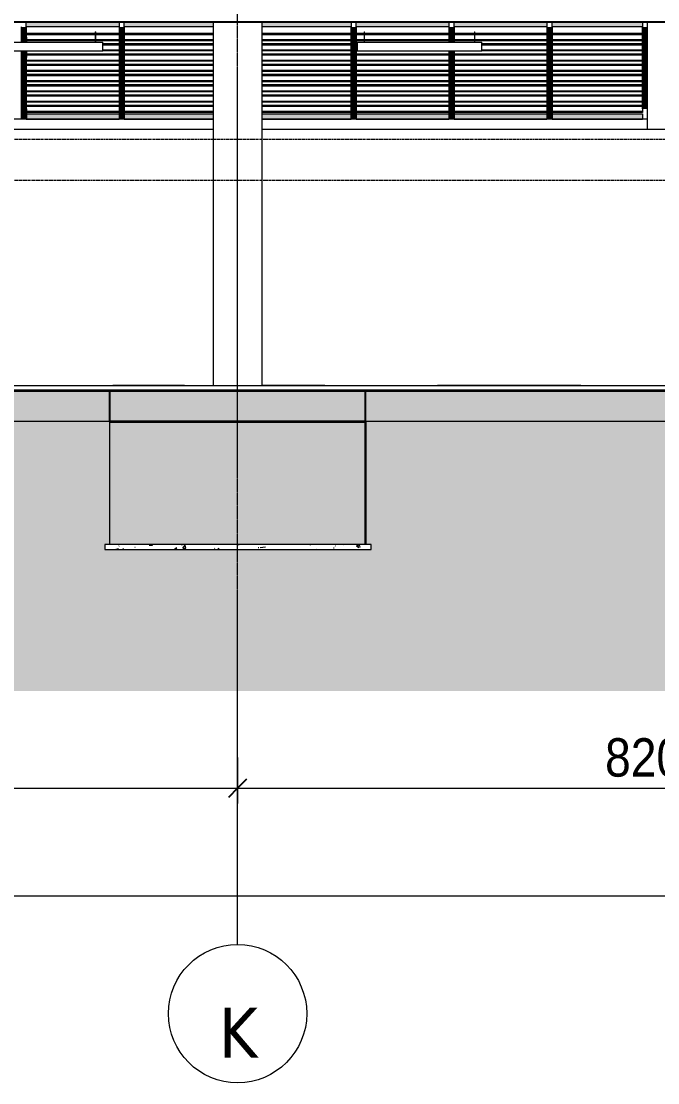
# Model space of a CAD drawing. Header units: millimetres. Extents: x -92143 to -2058, y -8802 to 35300.
# Drawn here: x -63849 to -57635, y -8802 to 1555 of the extents above; entities that cross this region are included whole.
import ezdxf

# ---------------------------------------------------------------- set-up
doc = ezdxf.new("R2010")
doc.units = ezdxf.units.MM
doc.linetypes.add('Centre', pattern=[31.75, 6.35, -4.7625, 15.875, -4.7625])
doc.linetypes.add('Grid Line', pattern=[22.225, 12.7, -3.175, 3.175, -3.175])
for name, color, linetype, lineweight in [('0-1', 7, 'Continuous', 5), ('A-ANNO-DIMS', 211, 'Continuous', 9), ('A-ANNO-DIMS-150', 211, 'Continuous', 9), ('A-CLNG-3', 13, 'Continuous', 25), ('A-CLNG-PATT-4', 13, 'Continuous', 9), ('A-DETL-GENF-2', 9, 'Continuous', 9), ('A-DETL-GENF-3', 43, 'Continuous', 9), ('A-DETL-THIN', 151, 'Continuous', 9), ('A-FLOR-1', 10, 'Continuous', 35), ('A-FLOR-LEVL-2', 51, 'Centre', 9), ('A-FLOR-PATT-1', 7, 'Continuous', 9), ('A-GLAZ-CWMG', 51, 'Continuous', 9), ('A-WALL', 113, 'Continuous', 9), ('C-PRKG', 70, 'Continuous', 9), ('E-LITE-EQPM', 33, 'Continuous', 9), ('S-BEAM-2', 7, 'Continuous', 9), ('S-COLS', 52, 'Continuous', 9), ('S-FNDN-1', 32, 'Continuous', 5), ('S-FNDN-2', 250, 'Continuous', 25), ('S-GRID-1', 1, 'Grid Line', 9), ('S-GRID-IDEN', 1, 'Continuous', 9)]:
    doc.layers.add(name, color=color, linetype=linetype, lineweight=lineweight)
doc.styles.add('Tahoma_B_1', font='tahomabd.ttf', dxfattribs={"height": 487.5})
doc.styles.add('UTM Avo', font='', dxfattribs={"width": 0.9, "height": 375})
doc.styles.get('UTM Avo').set_extended_font_data('UTM Avo')
doc.dimstyles.new('1_Dim_chi_tiet_2_5', dxfattribs={"dimscale": 304.8, "dimtxt": 374.737856, "dimasz": 0.590551, "dimexe": 0.492126, "dimexo": 0.0625, "dimgap": 0.049213, "dimtad": 1, "dimdec": 0, "dimrnd": 5, "dimzin": 0, "dimdsep": 46, "dimtxsty": 'UTM Avo', "dimblk1": 'OBLIQUE', "dimblk2": 'OBLIQUE', "dimsah": 1, "dimcen": 0.09, "dimdle": 0.492126, "dimazin": 0, "dimtfac": 1, "dimtdec": 4, "dimtix": 1, "dimtmove": 0, "dimatfit": 3, "dimfxl": 0.984252, "dimfxlon": 1, "dimtvp": 1, "dimtolj": 1, "dimtzin": 0, "dimarcsym": 2})

# ---------------------------------------------------------------- blocks, each defined once
blk = doc.blocks.new('NCV_TKTC_KET CAU_rvt-1-TKCS_MẶT CẮT E')
at = {"layer": 'A-FLOR-PATT-1'}
blk.add_hatch(color=256, dxfattribs=at).paths.add_polyline_path([(-17238, -2350), (-17238, -2050), (-78236, -2050), (-78236, -2350), (-18018, -2350)])
at = {"layer": 'S-FNDN-1'}
blk.add_hatch(color=256, dxfattribs=at).paths.add_polyline_path([(-60487, -3550), (-60487, -2050), (-62987, -2050), (-62987, -2350), (-62984, -2350), (-62984, -3550), (-61176, -3550)])
at = {"layer": 'A-FLOR-1'}
for p, q in [((-17238, -2050), (-78236, -2050)), ((-62984, -2350), (-60484, -2350))]:
    blk.add_line(p, q, dxfattribs=at)
at = {"layer": 'S-BEAM-2'}
blk.add_line((-60487, -2750), (-60484, -2750), dxfattribs=at)
at = {"layer": 'S-FNDN-2'}
for p, q in [((-60487, -2050), (-62987, -2050)), ((-62987, -2050), (-62987, -2350)), ((-60487, -3550), (-60487, -2050))]:
    blk.add_line(p, q, dxfattribs=at)
blk = doc.blocks.new('xe oto1 - xe oto-V11-TKCS_MẶT CẮT E')
at = {"layer": 'C-PRKG'}
for p, q in [((-30638, -2000), (-30138, -2000)), ((-30588, -2000), (-30638, -2000)), ((-30638, -2000), (-30138, -2000)), ((-30638, -2000), (-30588, -2000)), ((-30138, -2000), (-30588, -2000)), ((-30518, -2000), (-29858, -2000)), ((-30518, -2000), (-29858, -2000)), ((-29938, -2000), (-30438, -2000)), ((-30438, -2000), (-29938, -2000)), ((-29938, -2000), (-30438, -2000)), ((-30438, -2000), (-29938, -2000)), ((-28918, -2000), (-28258, -2000)), ((-28918, -2000), (-28258, -2000)), ((-28338, -2000), (-28838, -2000)), ((-28838, -2000), (-28338, -2000)), ((-28338, -2000), (-28838, -2000)), ((-28838, -2000), (-28338, -2000)), ((-28188, -2000), (-28638, -2000)), ((-28638, -2000), (-28138, -2000)), ((-28138, -2000), (-28638, -2000)), ((-28138, -2000), (-28188, -2000)), ((-28188, -2000), (-28138, -2000))]:
    blk.add_line(p, q, dxfattribs=at)
blk = doc.blocks.new('xe oto1 - xe oto-V15-TKCS_MẶT CẮT E')
at = {"layer": 'C-PRKG'}
for p, q in [((-61502, -2000), (-61086, -2000)), ((-61086, -2000), (-61502, -2000)), ((-61502, -2000), (-61086, -2000)), ((-61466, -2000), (-60806, -2000)), ((-61466, -2000), (-60806, -2000)), ((-60886, -2000), (-61386, -2000)), ((-61386, -2000), (-60886, -2000)), ((-60886, -2000), (-61386, -2000)), ((-61386, -2000), (-60886, -2000)), ((-59866, -2000), (-59206, -2000)), ((-59866, -2000), (-59206, -2000)), ((-59286, -2000), (-59786, -2000)), ((-59786, -2000), (-59286, -2000)), ((-59286, -2000), (-59786, -2000)), ((-59786, -2000), (-59286, -2000)), ((-59136, -2000), (-59586, -2000)), ((-59586, -2000), (-59086, -2000)), ((-59086, -2000), (-59586, -2000)), ((-59086, -2000), (-59136, -2000)), ((-59136, -2000), (-59086, -2000))]:
    blk.add_line(p, q, dxfattribs=at)
blk = doc.blocks.new('EAE_STL_PENDANT_TK_15W_120cm - LIC_01-ĐÈN LED BATTEN 1_2_ P_2x20W_ ÁNH SÁNG TRẮNG 6000K_ LẮP ĐẶT NỔI_TREO TY-1359257-TKCS_MẶT CẮT E')
at = {"layer": 'E-LITE-EQPM'}
for p, q in [((-69003, 1450), (-69003, 1350)), ((-69003, 1450), (-69003, 1450)), ((-69003, 1450), (-68998, 1450)), ((-68998, 1350), (-68998, 1450)), ((-68998, 1450), (-68998, 1450)), ((-67926, 1450), (-67926, 1350)), ((-67926, 1450), (-67926, 1450)), ((-67926, 1450), (-67921, 1450)), ((-67921, 1350), (-67921, 1450)), ((-67921, 1450), (-67921, 1450)), ((-69070, 1350), (-67853, 1350)), ((-69070, 1350), (-69070, 1348)), ((-69070, 1348), (-69070, 1264)), ((-67853, 1348), (-67853, 1350)), ((-67853, 1264), (-67853, 1348)), ((-67853, 1264), (-69070, 1264))]:
    blk.add_line(p, q, dxfattribs=at)
blk = doc.blocks.new('Rectangular Mullion - 50 x 100mm-3796617-TKCS_MẶT CẮT E')
at = {"layer": 'A-GLAZ-CWMG'}
blk.add_hatch(color=256, dxfattribs=at).paths.add_polyline_path([(-61502, 1500), (-60630, 1500), (-60630, 1550), (-61502, 1550)])
for p, q in [((-60630, 1500), (-61502, 1500)), ((-60630, 1550), (-60630, 1500))]:
    blk.add_line(p, q, dxfattribs=at)
blk = doc.blocks.new('Rectangular Mullion - 50 x 100mm-V110-TKCS_MẶT CẮT E')
at = {"layer": 'A-GLAZ-CWMG'}
blk.add_hatch(color=256, dxfattribs=at).paths.add_polyline_path([(-58667, 1500), (-57785, 1500), (-57785, 1550), (-58667, 1550)])
for p, q in [((-58667, 1500), (-58667, 1550)), ((-57785, 1500), (-58667, 1500)), ((-57785, 1550), (-57785, 1500))]:
    blk.add_line(p, q, dxfattribs=at)
blk = doc.blocks.new('Rectangular Mullion - 50 x 100mm-3796618-TKCS_MẶT CẮT E')
at = {"layer": 'A-GLAZ-CWMG'}
blk.add_hatch(color=256, dxfattribs=at).paths.add_polyline_path([(-59624, 1500), (-58717, 1500), (-58717, 1550), (-59624, 1550)])
for p, q in [((-59624, 1500), (-59624, 1550)), ((-58717, 1500), (-59624, 1500)), ((-58717, 1550), (-58717, 1500))]:
    blk.add_line(p, q, dxfattribs=at)
blk = doc.blocks.new('Rectangular Mullion - 50 x 100mm-3796619-TKCS_MẶT CẮT E')
at = {"layer": 'A-GLAZ-CWMG'}
blk.add_hatch(color=256, dxfattribs=at).paths.add_polyline_path([(-58093, 600), (-57785, 600), (-57785, 650), (-58667, 650), (-58667, 600)])
for p, q in [((-58667, 600), (-58667, 650)), ((-58667, 650), (-57785, 650)), ((-57785, 650), (-57785, 600)), ((-58667, 600), (-57785, 600))]:
    blk.add_line(p, q, dxfattribs=at)
blk = doc.blocks.new('Rectangular Mullion - 50 x 100mm-3796620-TKCS_MẶT CẮT E')
at = {"layer": 'A-GLAZ-CWMG'}
blk.add_hatch(color=256, dxfattribs=at).paths.add_polyline_path([(-59326, 600), (-58717, 600), (-58717, 650), (-59624, 650), (-59624, 600)])
for p, q in [((-59624, 600), (-59624, 650)), ((-59624, 650), (-58717, 650)), ((-58717, 650), (-58717, 600)), ((-59624, 600), (-58717, 600))]:
    blk.add_line(p, q, dxfattribs=at)
blk = doc.blocks.new('Rectangular Mullion - 50 x 100mm-V111-TKCS_MẶT CẮT E')
at = {"layer": 'A-GLAZ-CWMG'}
blk.add_hatch(color=256, dxfattribs=at).paths.add_polyline_path([(-60867, 600), (-60630, 600), (-60630, 650), (-61502, 650), (-61502, 600), (-61176, 600)])
for p, q in [((-61502, 650), (-60630, 650)), ((-60630, 650), (-60630, 600)), ((-61502, 600), (-60630, 600))]:
    blk.add_line(p, q, dxfattribs=at)
blk = doc.blocks.new('Rectangular Mullion - 50 x 100mm-3089670-TKCS_MẶT CẮT E')
at = {"layer": 'A-GLAZ-CWMG'}
blk.add_hatch(color=256, dxfattribs=at).paths.add_polyline_path([(-17587, 700), (-17587, 800), (-17637, 800), (-17637, 700)])
blk.add_line((-17637, 700), (-17637, 800), dxfattribs=at)
blk = doc.blocks.new('Rectangular Mullion - MULLION LA SACH-3796621-TKCS_MẶT CẮT E')
at = {"layer": 'A-GLAZ-CWMG'}
for p, q in [((-57785, 734), (-58667, 734)), ((-57785, 734), (-58667, 734)), ((-57785, 723), (-58667, 723)), ((-58667, 676), (-57785, 676)), ((-57785, 666), (-58667, 666)), ((-57785, 666), (-58667, 666)), ((-57785, 665), (-58667, 665)), ((-57785, 700), (-57785, 676)), ((-57785, 676), (-57785, 666)), ((-57785, 666), (-57785, 666)), ((-57785, 666), (-57785, 665))]:
    blk.add_line(p, q, dxfattribs=at)
blk = doc.blocks.new('Rectangular Mullion - MULLION LA SACH-3796622-TKCS_MẶT CẮT E')
at = {"layer": 'A-GLAZ-CWMG'}
for p, q in [((-58717, 734), (-59624, 734)), ((-58717, 734), (-59624, 734)), ((-58717, 723), (-59624, 723)), ((-59624, 676), (-58717, 676)), ((-58717, 666), (-59624, 666)), ((-58717, 666), (-59624, 666)), ((-58717, 665), (-59624, 665))]:
    blk.add_line(p, q, dxfattribs=at)
blk = doc.blocks.new('Rectangular Mullion - MULLION LA SACH-V112-TKCS_MẶT CẮT E')
at = {"layer": 'A-GLAZ-CWMG'}
for p, q in [((-60630, 734), (-61502, 734)), ((-60630, 734), (-61502, 734)), ((-60630, 723), (-61502, 723)), ((-61502, 676), (-60630, 676)), ((-60630, 666), (-61502, 666)), ((-60630, 666), (-61502, 666)), ((-60630, 665), (-61502, 665))]:
    blk.add_line(p, q, dxfattribs=at)
blk = doc.blocks.new('Rectangular Mullion - MULLION LA SACH-V113-TKCS_MẶT CẮT E')
at = {"layer": 'A-GLAZ-CWMG'}
for p, q in [((-57785, 834), (-58667, 834)), ((-57785, 834), (-58667, 834)), ((-57785, 823), (-58667, 823)), ((-58667, 776), (-57785, 776)), ((-57785, 766), (-58667, 766)), ((-57785, 766), (-58667, 766)), ((-57785, 765), (-58667, 765))]:
    blk.add_line(p, q, dxfattribs=at)
blk = doc.blocks.new('Rectangular Mullion - MULLION LA SACH-V114-TKCS_MẶT CẮT E')
at = {"layer": 'A-GLAZ-CWMG'}
for p, q in [((-58717, 1334), (-59353, 1334)), ((-58717, 1334), (-59353, 1334)), ((-58717, 1323), (-59353, 1323)), ((-59353, 1276), (-58717, 1276)), ((-58717, 1266), (-59353, 1266)), ((-58717, 1266), (-59353, 1266)), ((-58717, 1265), (-59353, 1265))]:
    blk.add_line(p, q, dxfattribs=at)
blk = doc.blocks.new('Rectangular Mullion - MULLION LA SACH-V115-TKCS_MẶT CẮT E')
at = {"layer": 'A-GLAZ-CWMG'}
for p, q in [((-59425, 1434), (-59624, 1434)), ((-59425, 1434), (-59624, 1434)), ((-59425, 1423), (-59624, 1423)), ((-59624, 1376), (-59425, 1376)), ((-59425, 1366), (-59624, 1366)), ((-59425, 1366), (-59624, 1366)), ((-59425, 1365), (-59624, 1365)), ((-58717, 1434), (-59422, 1434)), ((-58717, 1434), (-59422, 1434)), ((-58717, 1423), (-59422, 1423)), ((-59422, 1376), (-58717, 1376)), ((-58717, 1366), (-59422, 1366)), ((-58717, 1366), (-59422, 1366)), ((-58717, 1365), (-59422, 1365))]:
    blk.add_line(p, q, dxfattribs=at)
blk = doc.blocks.new('Rectangular Mullion - MULLION LA SACH-V116-TKCS_MẶT CẮT E')
at = {"layer": 'A-GLAZ-CWMG'}
for p, q in [((-60502, 1434), (-60580, 1434)), ((-60502, 1434), (-60580, 1434)), ((-60502, 1423), (-60580, 1423)), ((-60580, 1376), (-60502, 1376)), ((-60502, 1366), (-60580, 1366)), ((-60502, 1366), (-60580, 1366)), ((-60502, 1365), (-60580, 1365)), ((-59674, 1434), (-60499, 1434)), ((-59674, 1434), (-60499, 1434)), ((-59674, 1423), (-60499, 1423)), ((-60499, 1376), (-59674, 1376)), ((-59674, 1366), (-60499, 1366)), ((-59674, 1366), (-60499, 1366)), ((-59674, 1365), (-60499, 1365))]:
    blk.add_line(p, q, dxfattribs=at)
blk = doc.blocks.new('Rectangular Mullion - 50 x 100mm-V101-TKCS_MẶT CẮT E')
at = {"layer": 'A-GLAZ-CWMG'}
blk.add_hatch(color=256, dxfattribs=at).paths.add_polyline_path([(-26661.678702, 600), (-26661.678702, 700), (-26711.678702, 700), (-26711.678702, 600)])
for p, q in [((-26711.678702, 700), (-26711.678702, 600)), ((-26661.678702, 700), (-26661.678702, 600)), ((-26661.678702, 600), (-26711.678702, 600))]:
    blk.add_line(p, q, dxfattribs=at)
blk = doc.blocks.new('Rectangular Mullion - 50 x 100mm-3089658-TKCS_MẶT CẮT E')
at = {"layer": 'A-GLAZ-CWMG'}
blk.add_hatch(color=256, dxfattribs=at).paths.add_polyline_path([(-18512, 700), (-18512, 800), (-18562, 800), (-18562, 700)])
for p, q in [((-18562, 800), (-18562, 700)), ((-18512, 800), (-18512, 700))]:
    blk.add_line(p, q, dxfattribs=at)
blk = doc.blocks.new('Rectangular Mullion - 50 x 100mm-V93-TKCS_MẶT CẮT E')
at = {"layer": 'A-GLAZ-CWMG'}
blk.add_hatch(color=256, dxfattribs=at).paths.add_polyline_path([(-19461, 1200), (-19461, 1264), (-19511, 1264), (-19511, 1200)])
for p, q in [((-19511, 1264), (-19511, 1200)), ((-19461, 1264), (-19461, 1200))]:
    blk.add_line(p, q, dxfattribs=at)
blk = doc.blocks.new('Rectangular Mullion - 50 x 100mm-V94-TKCS_MẶT CẮT E')
at = {"layer": 'A-GLAZ-CWMG'}
blk.add_hatch(color=256, dxfattribs=at).paths.add_polyline_path([(-19461, 1350), (-19461, 1400), (-19511, 1400), (-19511, 1350)])
for p, q in [((-19511, 1400), (-19511, 1350)), ((-19461, 1400), (-19461, 1350))]:
    blk.add_line(p, q, dxfattribs=at)
blk = doc.blocks.new('Rectangular Mullion - 50 x 100mm-V125-TKCS_MẶT CẮT E')
at = {"layer": 'A-GLAZ-CWMG'}
blk.add_hatch(color=256, dxfattribs=at).paths.add_polyline_path([(-62717, 1500), (-61972, 1500), (-61972, 1550), (-62843, 1550), (-62843, 1500)])
for p, q in [((-62843, 1500), (-62843, 1550)), ((-61972, 1500), (-62843, 1500))]:
    blk.add_line(p, q, dxfattribs=at)
blk = doc.blocks.new('Rectangular Mullion - 50 x 100mm-3802482-TKCS_MẶT CẮT E')
at = {"layer": 'A-GLAZ-CWMG'}
blk.add_hatch(color=256, dxfattribs=at).paths.add_polyline_path([(-67341, 1500), (-66918, 1500), (-66918, 1550), (-67825, 1550), (-67825, 1500), (-67649, 1500)])
for p, q in [((-67825, 1500), (-67825, 1550)), ((-66918, 1500), (-67825, 1500)), ((-66918, 1550), (-66918, 1500))]:
    blk.add_line(p, q, dxfattribs=at)
blk = doc.blocks.new('Rectangular Mullion - 50 x 100mm-V126-TKCS_MẶT CẮT E')
at = {"layer": 'A-GLAZ-CWMG'}
blk.add_hatch(color=256, dxfattribs=at).paths.add_polyline_path([(-62409, 600), (-61972, 600), (-61972, 650), (-62843, 650), (-62843, 600), (-62717, 600)])
for p, q in [((-62843, 600), (-62843, 650)), ((-62843, 650), (-61972, 650)), ((-62843, 600), (-61972, 600))]:
    blk.add_line(p, q, dxfattribs=at)
blk = doc.blocks.new('Rectangular Mullion - 50 x 100mm-3802484-TKCS_MẶT CẮT E')
at = {"layer": 'A-GLAZ-CWMG'}
blk.add_hatch(color=256, dxfattribs=at).paths.add_polyline_path([(-66918, 600), (-66918, 650), (-67825, 650), (-67825, 600), (-67033, 600)])
for p, q in [((-67825, 600), (-67825, 650)), ((-67825, 650), (-66918, 650)), ((-66918, 650), (-66918, 600)), ((-67825, 600), (-66918, 600))]:
    blk.add_line(p, q, dxfattribs=at)
blk = doc.blocks.new('Rectangular Mullion - MULLION LA SACH-V129-TKCS_MẶT CẮT E')
at = {"layer": 'A-GLAZ-CWMG'}
for p, q in [((-61972, 734), (-62843, 734)), ((-61972, 734), (-62843, 734)), ((-61972, 723), (-62843, 723)), ((-62843, 676), (-61972, 676)), ((-61972, 666), (-62843, 666)), ((-61972, 666), (-62843, 666)), ((-61972, 665), (-62843, 665))]:
    blk.add_line(p, q, dxfattribs=at)
blk = doc.blocks.new('Rectangular Mullion - MULLION LA SACH-3802486-TKCS_MẶT CẮT E')
at = {"layer": 'A-GLAZ-CWMG'}
for p, q in [((-66918, 734), (-67825, 734)), ((-66918, 734), (-67825, 734)), ((-66918, 723), (-67825, 723)), ((-67825, 676), (-66918, 676)), ((-66918, 666), (-67825, 666)), ((-66918, 666), (-67825, 666)), ((-66918, 665), (-67825, 665))]:
    blk.add_line(p, q, dxfattribs=at)
blk = doc.blocks.new('Rectangular Mullion - MULLION LA SACH-V130-TKCS_MẶT CẮT E')
at = {"layer": 'A-GLAZ-CWMG'}
for p, q in [((-62893, 1334), (-63053, 1334)), ((-62893, 1334), (-63053, 1334)), ((-62893, 1323), (-63053, 1323)), ((-63053, 1276), (-62893, 1276)), ((-62893, 1266), (-63053, 1266)), ((-62893, 1266), (-63053, 1266)), ((-62893, 1265), (-63053, 1265))]:
    blk.add_line(p, q, dxfattribs=at)
blk = doc.blocks.new('Rectangular Mullion - MULLION LA SACH-V132-TKCS_MẶT CẮT E')
at = {"layer": 'A-GLAZ-CWMG'}
for p, q in [((-63125, 1434), (-63799, 1434)), ((-63125, 1434), (-63799, 1434)), ((-63125, 1423), (-63799, 1423)), ((-63799, 1376), (-63125, 1376)), ((-63125, 1366), (-63799, 1366)), ((-63125, 1366), (-63799, 1366)), ((-63125, 1365), (-63799, 1365)), ((-62893, 1434), (-63122, 1434)), ((-62893, 1434), (-63122, 1434)), ((-62893, 1423), (-63122, 1423)), ((-63122, 1376), (-62893, 1376)), ((-62893, 1366), (-63122, 1366)), ((-62893, 1366), (-63122, 1366)), ((-62893, 1365), (-63122, 1365))]:
    blk.add_line(p, q, dxfattribs=at)
blk = doc.blocks.new('Grid - M_Grid Head - Circle-353313-TKCS_MẶT CẮT E')
at = {"layer": 'S-GRID-IDEN'}
blk.add_circle((-17237, -8127), 675, dxfattribs=at)
blk = doc.blocks.new('DIMBLOCK29-TKCS_MẶT CẮT E')
at = {"layer": 'A-ANNO-DIMS-150'}
for p, q in [((-69937, -5627), (-69937, -6077)), ((-69937, -5927), (-69937, -5627)), ((-61737, -5627), (-61737, -6077)), ((-61737, -5927), (-61737, -5627)), ((-69937, -5927), (-61737, -5927))]:
    blk.add_line(p, q, dxfattribs=at)
at = {"layer": 'A-ANNO-DIMS-150', "lineweight": 25}
for p, q in [((-69937, -5927), (-69847, -5837)), ((-61737, -5927), (-61647, -5837)), ((-69937, -5927), (-70027, -6017)), ((-61737, -5927), (-61827, -6017))]:
    blk.add_line(p, q, dxfattribs=at)
at = {"layer": 'A-ANNO-DIMS-150', "color": 0, "insert": (-66350, -5440), "char_height": 375, "width": 1232.47, "attachment_point": 1, "line_spacing_factor": 1.110334, "style": 'UTM Avo'}
blk.add_mtext('8200', dxfattribs=at)
blk = doc.blocks.new('_Oblique')
at = {"color": 0, "linetype": 'ByBlock', "lineweight": -2}
blk.add_line((-0.5, -0.5), (0.5, 0.5), dxfattribs=at)
blk = doc.blocks.new('DIMBLOCK30-TKCS_MẶT CẮT E')
at = {"layer": 'A-ANNO-DIMS-150'}
for p, q in [((-61737, -5627), (-61737, -6077)), ((-61737, -5927), (-61737, -5627)), ((-53537, -5627), (-53537, -6077)), ((-53537, -5927), (-53537, -5627)), ((-61737, -5927), (-53537, -5927))]:
    blk.add_line(p, q, dxfattribs=at)
at = {"layer": 'A-ANNO-DIMS-150', "lineweight": 25}
for p, q in [((-61737, -5927), (-61647, -5837)), ((-53537, -5927), (-53447, -5837)), ((-61737, -5927), (-61827, -6017)), ((-53537, -5927), (-53627, -6017))]:
    blk.add_line(p, q, dxfattribs=at)
at = {"layer": 'A-ANNO-DIMS-150', "color": 0, "insert": (-58150, -5440), "char_height": 375, "width": 1232.47, "attachment_point": 1, "line_spacing_factor": 1.110334, "style": 'UTM Avo'}
blk.add_mtext('8200', dxfattribs=at)
blk = doc.blocks.new('DIMBLOCK43-TKCS_MẶT CẮT E')
at = {"layer": 'A-ANNO-DIMS-150'}
for p, q in [((-78237, -6677), (-78237, -7127)), ((-78237, -6977), (-78237, -6677)), ((-17237, -6677), (-17237, -7127)), ((-17237, -6977), (-17237, -6677)), ((-78387, -6977), (-17087, -6977))]:
    blk.add_line(p, q, dxfattribs=at)
at = {"layer": 'A-ANNO-DIMS-150', "lineweight": 25}
for p, q in [((-78237, -6977), (-78147, -6887)), ((-17237, -6977), (-17147, -6887)), ((-78237, -6977), (-78327, -7067)), ((-17237, -6977), (-17327, -7067))]:
    blk.add_line(p, q, dxfattribs=at)
at = {"layer": 'A-ANNO-DIMS-150', "color": 0, "insert": (-48379, -6490), "char_height": 375, "width": 1540.59, "attachment_point": 1, "line_spacing_factor": 1.110334, "style": 'UTM Avo'}
blk.add_mtext('61000', dxfattribs=at)

msp = doc.modelspace()

# ---------------------------------------------------------------- hatches: boundary and pattern name
at = {"layer": 'A-CLNG-PATT-4'}
h = msp.add_hatch(dxfattribs=at)
h.set_pattern_fill('FP_12', color=256, style=0, pattern_type=2)
h.set_pattern_definition([(0, (-51987.05, 14125), (1219.2, 304.8), [50.292, -864.108, 50.292, -864.108, -4876.8]), (0, (-51987.05, 14125), (1219.2, 304.8), [-1828.8, 50.292, -1778.508, 50.292, -864.108, -2133.6]), (0, (-51987.05, 14125), (1219.2, 304.8), [-4572, 50.292, -559.308, 50.292, -1473.708]), (120, (-51529.85, 14277.4), (-873.5645, 903.4582), [50.292, -864.108, 50.292, -5740.908]), (120, (-51529.85, 14277.4), (-873.5645, 903.4582), [-964.692, -864.108, 50.292, -1778.508, -3048]), (120, (-51529.85, 14277.4), (-873.5645, 903.4582), [-3657.6, 50.292, -864.108, 50.292, -2083.308]), (120, (-51529.85, 14277.4), (-873.5645, 903.4582), [-4622.292, -559.308, 50.292, -1473.708]), (240, (-51377.45, 14887), (-345.6355, -1208.2582), [50.292, -864.108, 50.292, -5740.908]), (240, (-51377.45, 14887), (-345.6355, -1208.2582), [-964.692, -864.108, 50.292, -1778.508, -3048]), (240, (-51377.45, 14887), (-345.6355, -1208.2582), [-3657.6, 50.292, -864.108, 50.292, -2083.308]), (240, (-51377.45, 14887), (-345.6355, -1208.2582), [-4622.292, -559.308, 50.292, -1473.708])])
h.paths.add_polyline_path([(-17536.9, 1550), (-17536.9, 1555), (-77935.7, 1555), (-77935.7, 1550), (-17709.8, 1550)])
at = {"layer": 'A-DETL-GENF-2'}
h = msp.add_hatch(dxfattribs=at)
h.set_pattern_fill('FP_80', color=256, style=0, pattern_type=2)
h.set_pattern_definition([(0, (-51987.05, 14125), (725.805, 725.805), [725.805, -725.805]), (0, (-51987.05, 14397.2), (725.805, 725.805), [725.805, -725.805]), (0, (-51987.05, 14669.35), (725.805, 725.805), [725.805, -725.805]), (90, (-51896.3, 14760.1), (-725.805, 725.805), [725.805, -725.805]), (90, (-51624.15, 14760.1), (-725.805, 725.805), [725.805, -725.805]), (90, (-51352, 14760.1), (-725.805, 725.805), [725.805, -725.805])])
h.paths.add_polyline_path([(-45145.7, -4979.5), (-9386.6, -4979.5), (-9386.6, 100), (-17236.9, 100), (-17236.9, -2050), (-16329.5, -2050), (-16329.5, -3550), (-16290.7, -3550), (-16290.7, -3600), (-18395.8, -3600), (-18395.8, -3550), (-18344.9, -3550), (-18344.9, -2350), (-24260.8, -2350), (-24260.8, -3550), (-24210.8, -3550), (-24210.8, -3600), (-26810.8, -3600), (-26810.8, -3550), (-26760.8, -3550), (-26760.8, -2350), (-32412.2, -2350), (-32412.2, -3550), (-32362.2, -3550), (-32362.2, -3600), (-34962.2, -3600), (-34962.2, -3550), (-34912.2, -3550), (-34912.2, -2350), (-35962.3, -2350), (-35962.3, -3550), (-35912.3, -3550), (-35912.3, -3600), (-38512.3, -3600), (-38512.3, -3550), (-38462.3, -3550), (-38462.3, -2350), (-44085.8, -2350), (-44085.8, -3550), (-44035.8, -3550), (-44035.8, -3600), (-46635.8, -3600), (-46635.8, -3550), (-46585.8, -3550), (-46585.8, -2350), (-52283.7, -2350), (-52283.7, -3550), (-52233.7, -3550), (-52233.7, -3600), (-54833.7, -3600), (-54833.7, -3550), (-54783.7, -3550), (-54783.7, -2350), (-60484.3, -2350), (-60484.3, -3550), (-60434.3, -3550), (-60434.3, -3600), (-63034.3, -3600), (-63034.3, -3550), (-62984.3, -3550), (-62984.3, -2350), (-68686.7, -2350), (-68686.7, -3550), (-68637, -3550), (-68637, -3600), (-71237, -3600), (-71237, -3550), (-71186.7, -3550), (-71186.7, -2350), (-77128.9, -2350), (-77128.9, -3550), (-77081.7, -3550), (-77081.7, -3600), (-79185.9, -3600), (-79185.9, -3550), (-79135.9, -3550), (-79135.9, -2050), (-78237, -2050), (-78237, 0), (-79418.2, 0), (-85418.2, -250), (-88303.2, -250), (-88303.2, -4979.5), (-45762.2, -4979.5)])
h = msp.add_hatch(dxfattribs=at)
h.set_pattern_fill('FP_81', color=256, style=0, pattern_type=2)
h.set_pattern_definition([(50, (-51987.05, 14125), (327.9314, -28.6906), [34.29, -377.19]), (355, (-51987.05, 14125), (-63.4373, 343.9026), [27.432, -301.752]), (100.451, (-51959.72, 14122.6), (264.4966, 315.2094), [29.142, -320.562]), (46.184, (-51987.05, 14216.44), (487.9424, -75.6775), [51.435, -565.785]), (96.636, (-51946.4, 14210.13), (427.324, 445.37), [43.713, -480.843]), (351.184, (-51987.05, 14216.44), (427.329, 445.365), [41.148, -452.628]), (21, (-51941.33, 14193.58), (272.9058, -184.0777), [34.29, -377.19]), (326, (-51941.33, 14193.58), (111.244, 331.539), [27.432, -301.752]), (71.451, (-51918.6, 14178.24), (384.1505, 147.458), [29.142, -320.562]), (37.5, (-51987.05, 14125), (5.56, 152.19915), [5.029, -293.065, 5.029, -301.295, -302.895]), (37.5, (-51987.05, 14125), (5.56, 152.19915), [-604.418, 5.029, -297.866]), (7.5, (-51987.05, 14125), (120.2759, 180.3249), [5.029, -169.621, 5.029, -286.207, -115.443]), (7.5, (-51987.05, 14125), (120.2759, 180.3249), [-465.887, 5.029, -110.414]), (327.5, (-52089.01, 14125), (244.06366, -10.3123), [5.029, -109.271, 5.029, -351.587, -473.202]), (327.5, (-52089.01, 14125), (244.06366, -10.3123), [-470.916, 5.029, -468.173]), (317.5, (-52134.73, 14125), (266.6327, 45.7678), [5.029, -143.561, 5.029, -231.8, -336.042]), (317.5, (-52134.73, 14125), (266.6327, 45.7678), [-385.42, 5.029, -331.013])])
h.paths.add_polyline_path([(-60434.3, -3600), (-60434.3, -3550), (-63034.3, -3550), (-63034.3, -3600), (-61175.6, -3600)])
at = {"layer": 'A-DETL-GENF-3'}
h = msp.add_hatch(dxfattribs=at)
h.set_pattern_fill('FP_7', color=256, style=0, pattern_type=2)
h.set_pattern_definition([(50, (-51987.05, 14125), (1093.104, -95.634), [114.3, -1257.3]), (355, (-51987, 14125), (-211.46, 1146.34), [91.44, -1005.84]), (100.451, (-51896, 14117), (881.656, 1050.7), [97.14, -1068.54]), (46.184, (-51987, 14429.8), (1626.475, -252.26), [171.45, -1885.95]), (96.636, (-51851.5, 14408.8), (1424.42, 1484.57), [145.71, -1602.81]), (351.184, (-51987, 14429.8), (1424.43, 1484.55), [137.16, -1508.76]), (21, (-51834.65, 14353.6), (909.686, -613.59), [114.3, -1257.3]), (326, (-51834.7, 14353.6), (370.81, 1105.13), [91.44, -1005.84]), (71.451, (-51758.8, 14302.5), (1280.503, 491.53), [97.14, -1068.54]), (37.5, (-51987.05, 14125), (18.531, 507.33), [50.292, -943.356, 50.292, -970.788, -1009.65]), (37.5, (-51987.05, 14125), (18.531, 507.33), [-2014.728, 50.292, -959.358]), (7.5, (-51987.05, 14125), (400.918, 601.084), [50.292, -531.876, 50.292, -920.496, -384.81]), (7.5, (-51987.05, 14125), (400.918, 601.084), [-1552.956, 50.292, -334.518]), (327.5, (-52326.9, 14125), (813.545, -34.374), [50.292, -330.708, 50.292, -1138.428, -1577.34]), (327.5, (-52326.9, 14125), (813.545, -34.374), [-1569.72, 50.292, -1527.048]), (317.5, (-52479.3, 14125), (888.775, 152.56), [50.292, -445.008, 50.292, -739.14, -1120.14]), (317.5, (-52479.3, 14125), (888.775, 152.56), [-1284.73, 50.29, -1069.85])])
h.paths.add_polyline_path([(-60434.3, -3600), (-60434.3, -3550), (-63034.3, -3550), (-63034.3, -3600), (-61175.6, -3600)])

# ---------------------------------------------------------------- linework, layer by layer
at = {"layer": 'A-CLNG-3'}
msp.add_line((-77935.7, 1550), (-17536.9, 1550), dxfattribs=at)
at = {"layer": 'A-DETL-THIN'}
for p, q in [((-62984.3, -2350), (-68686.7, -2350)), ((-62984.3, -3550), (-62984.3, -2350)), ((-54783.7, -2350), (-60484.3, -2350)), ((-60484.3, -2350), (-60484.3, -3550)), ((-62488.6, -3550), (-63034.3, -3550)), ((-63034.3, -3550), (-63034.3, -3600)), ((-63034.3, -3600), (-60434.3, -3600)), ((-60484.3, -3550), (-62488.6, -3550)), ((-60434.3, -3550), (-60484.3, -3550)), ((-60434.3, -3600), (-60434.3, -3550))]:
    msp.add_line(p, q, dxfattribs=at)
at = {"layer": 'A-FLOR-LEVL-2'}
for p, q in [((-5549.7, 400), (-92142.8, 400)), ((-7454.7, 0), (-92142.8, 0)), ((-92142.8, -2000), (-7454.7, -2000))]:
    msp.add_line(p, q, dxfattribs=at)
at = {"layer": 'A-WALL'}
for p, q in [((-61971.9, -2000), (-61971.9, 1550)), ((-61501.9, 1550), (-61501.9, -2000)), ((-61971.9, 600), (-65736.6, 600)), ((-57735.3, 600), (-61501.9, 600)), ((-61971.9, 500), (-69761.9, 500)), ((-53746.9, 500), (-61501.9, 500)), ((-69751.9, -2000), (-40596.9, -2000))]:
    msp.add_line(p, q, dxfattribs=at)
at = {"layer": 'S-COLS'}
msp.add_line((-57735.3, 500), (-57735.3, 1550), dxfattribs=at)
at = {"layer": 'S-GRID-1'}
for p, q in [((-61736.9, -3701.5), (-61736.9, 30542.5)), ((-61736.9, -7451.5), (-61736.9, -3701.5))]:
    msp.add_line(p, q, dxfattribs=at)

# ---------------------------------------------------------------- block references
at = {"layer": '0-1'}
msp.add_blockref('NCV_TKTC_KET CAU_rvt-1-TKCS_MẶT CẮT E', (0, 0), dxfattribs=at)
at = {"layer": 'A-GLAZ-CWMG'}
for name, p in [('Rectangular Mullion - 50 x 100mm-3089658-TKCS_MẶT CẮT E', (-45287.8, 700)), ('Rectangular Mullion - 50 x 100mm-3802482-TKCS_MẶT CẮT E', (4025.3, 0)), ('Rectangular Mullion - 50 x 100mm-3089658-TKCS_MẶT CẮT E', (-44331.6, 700)), ('Rectangular Mullion - 50 x 100mm-V125-TKCS_MẶT CẮT E', (0, 0)), ('Rectangular Mullion - 50 x 100mm-3796617-TKCS_MẶT CẮT E', (0, 0)), ('Rectangular Mullion - 50 x 100mm-3089658-TKCS_MẶT CẮT E', (-42068.7, 700)), ('Rectangular Mullion - 50 x 100mm-3796618-TKCS_MẶT CẮT E', (-956.7, 0)), ('Rectangular Mullion - 50 x 100mm-3089658-TKCS_MẶT CẮT E', (-41112.1, 700)), ('Rectangular Mullion - 50 x 100mm-3796618-TKCS_MẶT CẮT E', (0, 0)), ('Rectangular Mullion - 50 x 100mm-3089658-TKCS_MẶT CẮT E', (-40155.4, 700)), ('Rectangular Mullion - 50 x 100mm-V110-TKCS_MẶT CẮT E', (0, 0)), ('Rectangular Mullion - 50 x 100mm-3089670-TKCS_MẶT CẮT E', (-40148.4, 700)), ('Rectangular Mullion - 50 x 100mm-V94-TKCS_MẶT CẮT E', (-44338.2, 0)), ('Rectangular Mullion - MULLION LA SACH-V132-TKCS_MẶT CẮT E', (0, 0)), ('Rectangular Mullion - 50 x 100mm-3089658-TKCS_MẶT CẮT E', (-44331.6, 600)), ('Rectangular Mullion - MULLION LA SACH-V129-TKCS_MẶT CẮT E', (0, 700)), ('Rectangular Mullion - MULLION LA SACH-V112-TKCS_MẶT CẮT E', (0, 700)), ('Rectangular Mullion - 50 x 100mm-3089658-TKCS_MẶT CẮT E', (-42068.7, 600)), ('Rectangular Mullion - MULLION LA SACH-V116-TKCS_MẶT CẮT E', (0, 0)), ('Rectangular Mullion - 50 x 100mm-V94-TKCS_MẶT CẮT E', (-40162.5, 0)), ('Rectangular Mullion - MULLION LA SACH-V115-TKCS_MẶT CẮT E', (0, 0)), ('Rectangular Mullion - 50 x 100mm-3089658-TKCS_MẶT CẮT E', (-40155.4, 600)), ('Rectangular Mullion - MULLION LA SACH-V113-TKCS_MẶT CẮT E', (0, 600)), ('Rectangular Mullion - 50 x 100mm-3089670-TKCS_MẶT CẮT E', (-40148.4, 600)), ('Rectangular Mullion - 50 x 100mm-V93-TKCS_MẶT CẮT E', (-44338.2, 0)), ('Rectangular Mullion - MULLION LA SACH-V130-TKCS_MẶT CẮT E', (0, 0)), ('Rectangular Mullion - 50 x 100mm-3089658-TKCS_MẶT CẮT E', (-44331.6, 500)), ('Rectangular Mullion - MULLION LA SACH-V129-TKCS_MẶT CẮT E', (0, 600)), ('Rectangular Mullion - MULLION LA SACH-V112-TKCS_MẶT CẮT E', (0, 600)), ('Rectangular Mullion - 50 x 100mm-3089658-TKCS_MẶT CẮT E', (-42068.7, 500)), ('Rectangular Mullion - 50 x 100mm-V93-TKCS_MẶT CẮT E', (-40162.5, 0)), ('Rectangular Mullion - MULLION LA SACH-V114-TKCS_MẶT CẮT E', (0, 0)), ('Rectangular Mullion - 50 x 100mm-3089658-TKCS_MẶT CẮT E', (-40155.4, 500)), ('Rectangular Mullion - MULLION LA SACH-V113-TKCS_MẶT CẮT E', (0, 500)), ('Rectangular Mullion - 50 x 100mm-3089670-TKCS_MẶT CẮT E', (-40148.4, 500)), ('Rectangular Mullion - 50 x 100mm-3089658-TKCS_MẶT CẮT E', (-45287.8, 400)), ('Rectangular Mullion - MULLION LA SACH-3802486-TKCS_MẶT CẮT E', (4025.3, 500)), ('Rectangular Mullion - 50 x 100mm-3089658-TKCS_MẶT CẮT E', (-44331.6, 400)), ('Rectangular Mullion - MULLION LA SACH-V129-TKCS_MẶT CẮT E', (0, 500)), ('Rectangular Mullion - MULLION LA SACH-V112-TKCS_MẶT CẮT E', (0, 500)), ('Rectangular Mullion - 50 x 100mm-3089658-TKCS_MẶT CẮT E', (-42068.7, 400)), ('Rectangular Mullion - MULLION LA SACH-3796622-TKCS_MẶT CẮT E', (-956.7, 500)), ('Rectangular Mullion - 50 x 100mm-3089658-TKCS_MẶT CẮT E', (-41112.1, 400)), ('Rectangular Mullion - MULLION LA SACH-3796622-TKCS_MẶT CẮT E', (0, 500)), ('Rectangular Mullion - 50 x 100mm-3089658-TKCS_MẶT CẮT E', (-40155.4, 400)), ('Rectangular Mullion - MULLION LA SACH-V113-TKCS_MẶT CẮT E', (0, 400)), ('Rectangular Mullion - 50 x 100mm-3089670-TKCS_MẶT CẮT E', (-40148.4, 400)), ('Rectangular Mullion - 50 x 100mm-3089658-TKCS_MẶT CẮT E', (-45287.8, 300)), ('Rectangular Mullion - MULLION LA SACH-3802486-TKCS_MẶT CẮT E', (4025.3, 400)), ('Rectangular Mullion - 50 x 100mm-3089658-TKCS_MẶT CẮT E', (-44331.6, 300)), ('Rectangular Mullion - MULLION LA SACH-V129-TKCS_MẶT CẮT E', (0, 400)), ('Rectangular Mullion - MULLION LA SACH-V112-TKCS_MẶT CẮT E', (0, 400)), ('Rectangular Mullion - 50 x 100mm-3089658-TKCS_MẶT CẮT E', (-42068.7, 300)), ('Rectangular Mullion - MULLION LA SACH-3796622-TKCS_MẶT CẮT E', (-956.7, 400)), ('Rectangular Mullion - 50 x 100mm-3089658-TKCS_MẶT CẮT E', (-41112.1, 300)), ('Rectangular Mullion - MULLION LA SACH-3796622-TKCS_MẶT CẮT E', (0, 400)), ('Rectangular Mullion - 50 x 100mm-3089658-TKCS_MẶT CẮT E', (-40155.4, 300)), ('Rectangular Mullion - MULLION LA SACH-V113-TKCS_MẶT CẮT E', (0, 300)), ('Rectangular Mullion - 50 x 100mm-3089670-TKCS_MẶT CẮT E', (-40148.4, 300)), ('Rectangular Mullion - 50 x 100mm-3089658-TKCS_MẶT CẮT E', (-45287.8, 200)), ('Rectangular Mullion - MULLION LA SACH-3802486-TKCS_MẶT CẮT E', (4025.3, 300)), ('Rectangular Mullion - MULLION LA SACH-3802486-TKCS_MẶT CẮT E', (4025.3, 200)), ('Rectangular Mullion - 50 x 100mm-3089658-TKCS_MẶT CẮT E', (-44331.6, 200)), ('Rectangular Mullion - MULLION LA SACH-V129-TKCS_MẶT CẮT E', (0, 300)), ('Rectangular Mullion - MULLION LA SACH-V129-TKCS_MẶT CẮT E', (0, 200)), ('Rectangular Mullion - MULLION LA SACH-V112-TKCS_MẶT CẮT E', (0, 300)), ('Rectangular Mullion - MULLION LA SACH-V112-TKCS_MẶT CẮT E', (0, 200)), ('Rectangular Mullion - 50 x 100mm-3089658-TKCS_MẶT CẮT E', (-42068.7, 200)), ('Rectangular Mullion - MULLION LA SACH-3796622-TKCS_MẶT CẮT E', (-956.7, 300)), ('Rectangular Mullion - MULLION LA SACH-3796622-TKCS_MẶT CẮT E', (-956.7, 200)), ('Rectangular Mullion - 50 x 100mm-3089658-TKCS_MẶT CẮT E', (-41112.1, 200)), ('Rectangular Mullion - MULLION LA SACH-3796622-TKCS_MẶT CẮT E', (0, 300)), ('Rectangular Mullion - MULLION LA SACH-3796622-TKCS_MẶT CẮT E', (0, 200)), ('Rectangular Mullion - 50 x 100mm-3089658-TKCS_MẶT CẮT E', (-40155.4, 200)), ('Rectangular Mullion - MULLION LA SACH-V113-TKCS_MẶT CẮT E', (0, 200)), ('Rectangular Mullion - MULLION LA SACH-V113-TKCS_MẶT CẮT E', (0, 100)), ('Rectangular Mullion - 50 x 100mm-3089670-TKCS_MẶT CẮT E', (-40148.4, 200)), ('Rectangular Mullion - 50 x 100mm-3089658-TKCS_MẶT CẮT E', (-45287.8, 100)), ('Rectangular Mullion - MULLION LA SACH-3802486-TKCS_MẶT CẮT E', (4025.3, 100)), ('Rectangular Mullion - 50 x 100mm-3089658-TKCS_MẶT CẮT E', (-44331.6, 100)), ('Rectangular Mullion - MULLION LA SACH-V129-TKCS_MẶT CẮT E', (0, 100)), ('Rectangular Mullion - MULLION LA SACH-V112-TKCS_MẶT CẮT E', (0, 100)), ('Rectangular Mullion - 50 x 100mm-3089658-TKCS_MẶT CẮT E', (-42068.7, 100)), ('Rectangular Mullion - MULLION LA SACH-3796622-TKCS_MẶT CẮT E', (-956.7, 100)), ('Rectangular Mullion - 50 x 100mm-3089658-TKCS_MẶT CẮT E', (-41112.1, 100)), ('Rectangular Mullion - MULLION LA SACH-3796622-TKCS_MẶT CẮT E', (0, 100)), ('Rectangular Mullion - 50 x 100mm-3089658-TKCS_MẶT CẮT E', (-40155.4, 100)), ('Rectangular Mullion - MULLION LA SACH-V113-TKCS_MẶT CẮT E', (0, 0)), ('Rectangular Mullion - 50 x 100mm-3089670-TKCS_MẶT CẮT E', (-40148.4, 100)), ('Rectangular Mullion - 50 x 100mm-3089658-TKCS_MẶT CẮT E', (-45287.8, 0)), ('Rectangular Mullion - MULLION LA SACH-3802486-TKCS_MẶT CẮT E', (4025.3, 0)), ('Rectangular Mullion - 50 x 100mm-3089658-TKCS_MẶT CẮT E', (-44331.6, 0)), ('Rectangular Mullion - MULLION LA SACH-V129-TKCS_MẶT CẮT E', (0, 0)), ('Rectangular Mullion - MULLION LA SACH-V112-TKCS_MẶT CẮT E', (0, 0)), ('Rectangular Mullion - 50 x 100mm-3089658-TKCS_MẶT CẮT E', (-42068.7, 0)), ('Rectangular Mullion - MULLION LA SACH-3796622-TKCS_MẶT CẮT E', (-956.7, 0)), ('Rectangular Mullion - 50 x 100mm-3089658-TKCS_MẶT CẮT E', (-41112.1, 0)), ('Rectangular Mullion - MULLION LA SACH-3796622-TKCS_MẶT CẮT E', (0, 0)), ('Rectangular Mullion - 50 x 100mm-3089658-TKCS_MẶT CẮT E', (-40155.4, 0)), ('Rectangular Mullion - MULLION LA SACH-3796621-TKCS_MẶT CẮT E', (0, 0)), ('Rectangular Mullion - 50 x 100mm-3089670-TKCS_MẶT CẮT E', (-40148.4, 0)), ('Rectangular Mullion - 50 x 100mm-V101-TKCS_MẶT CẮT E', (-37137.6, 0)), ('Rectangular Mullion - 50 x 100mm-3802484-TKCS_MẶT CẮT E', (4025.3, 0)), ('Rectangular Mullion - 50 x 100mm-V101-TKCS_MẶT CẮT E', (-36181.4, 0)), ('Rectangular Mullion - 50 x 100mm-V126-TKCS_MẶT CẮT E', (0, 0)), ('Rectangular Mullion - 50 x 100mm-V111-TKCS_MẶT CẮT E', (0, 0)), ('Rectangular Mullion - 50 x 100mm-V101-TKCS_MẶT CẮT E', (-33918.6, 0)), ('Rectangular Mullion - 50 x 100mm-3796620-TKCS_MẶT CẮT E', (-956.7, 0)), ('Rectangular Mullion - 50 x 100mm-V101-TKCS_MẶT CẮT E', (-32961.9, 0)), ('Rectangular Mullion - 50 x 100mm-3796620-TKCS_MẶT CẮT E', (0, 0)), ('Rectangular Mullion - 50 x 100mm-V101-TKCS_MẶT CẮT E', (-32005.3, 0)), ('Rectangular Mullion - 50 x 100mm-3796619-TKCS_MẶT CẮT E', (0, 0))]:
    msp.add_blockref(name, p, dxfattribs=at)
at = {"layer": 'C-PRKG'}
for name, p in [('xe oto1 - xe oto-V11-TKCS_MẶT CẮT E', (-34116.3, 0)), ('xe oto1 - xe oto-V15-TKCS_MẶT CẮT E', (0, 0)), ('xe oto1 - xe oto-V11-TKCS_MẶT CẮT E', (-28447.9, 0))]:
    msp.add_blockref(name, p, dxfattribs=at)
at = {"layer": 'E-LITE-EQPM'}
for p in [(4800, 0), (8500, 0)]:
    msp.add_blockref('EAE_STL_PENDANT_TK_15W_120cm - LIC_01-ĐÈN LED BATTEN 1_2_ P_2x20W_ ÁNH SÁNG TRẮNG 6000K_ LẮP ĐẶT NỔI_TREO TY-1359257-TKCS_MẶT CẮT E', p, dxfattribs=at)
at = {"layer": 'S-GRID-IDEN'}
msp.add_blockref('Grid - M_Grid Head - Circle-353313-TKCS_MẶT CẮT E', (-44500, 0), dxfattribs=at)

# ---------------------------------------------------------------- dimensions: what is measured, and where the dimension line sits
at = {"layer": 'A-ANNO-DIMS'}
for base, p1, p2, override, picture, middle in [((-61736.9, -5927.4), (-69936.9, -5627.4), (-61736.9, -5627.4), {"dimpost": '<>', "dimfxl": 8200}, 'DIMBLOCK29-TKCS_MẶT CẮT E', (-65836.9, -5718.4)), ((-53536.9, -5927.4), (-61736.9, -5627.4), (-53536.9, -5627.4), {"dimpost": '<>', "dimfxl": 8200}, 'DIMBLOCK30-TKCS_MẶT CẮT E', (-57636.9, -5718.4)), ((-17236.9, -6977.4), (-78236.9, -6677.4), (-17236.9, -6677.4), {"dimpost": '<>', "dimfxl": 61000}, 'DIMBLOCK43-TKCS_MẶT CẮT E', (-47736.9, -6768.4))]:
    dim = msp.add_linear_dim(base=base, p1=p1, p2=p2, dimstyle='1_Dim_chi_tiet_2_5', override=override, dxfattribs=at)
    dim.commit()
    dim.dimension.update_dxf_attribs({"geometry": picture, "text_midpoint": middle})

# ---------------------------------------------------------------- next in the draw order: texts
at = {"layer": 'S-GRID-IDEN', "insert": (-61730.7, -8313.8), "char_height": 487.5, "width": 477, "attachment_point": 5, "line_spacing_factor": 0.996129, "style": 'Tahoma_B_1', "bg_fill": 3, "box_fill_scale": 1.25, "bg_fill_color": 256, "bg_fill_true_color": 13158600, "bg_fill_transparency": 0}
msp.add_mtext('\\pt1904.99887,3809.99775,5715.0015,7620.00037,9524.99925,11429.99813,13335.00187,15240.00075,17144.99962,19049.9985,20955.00225,22860.00112,24765,26669.99887,28574.99775,30480.0015,32385.00037,34289.99925,36194.99812,38100.00187,40005.00075,41909.99962,43814.9985,45720.00225,47625.00112,49530,51434.99887,53339.99775,55245.0015,57150.00037,59054.99925,60959.99812;K', dxfattribs=at)

doc.saveas('drawing.dxf')
